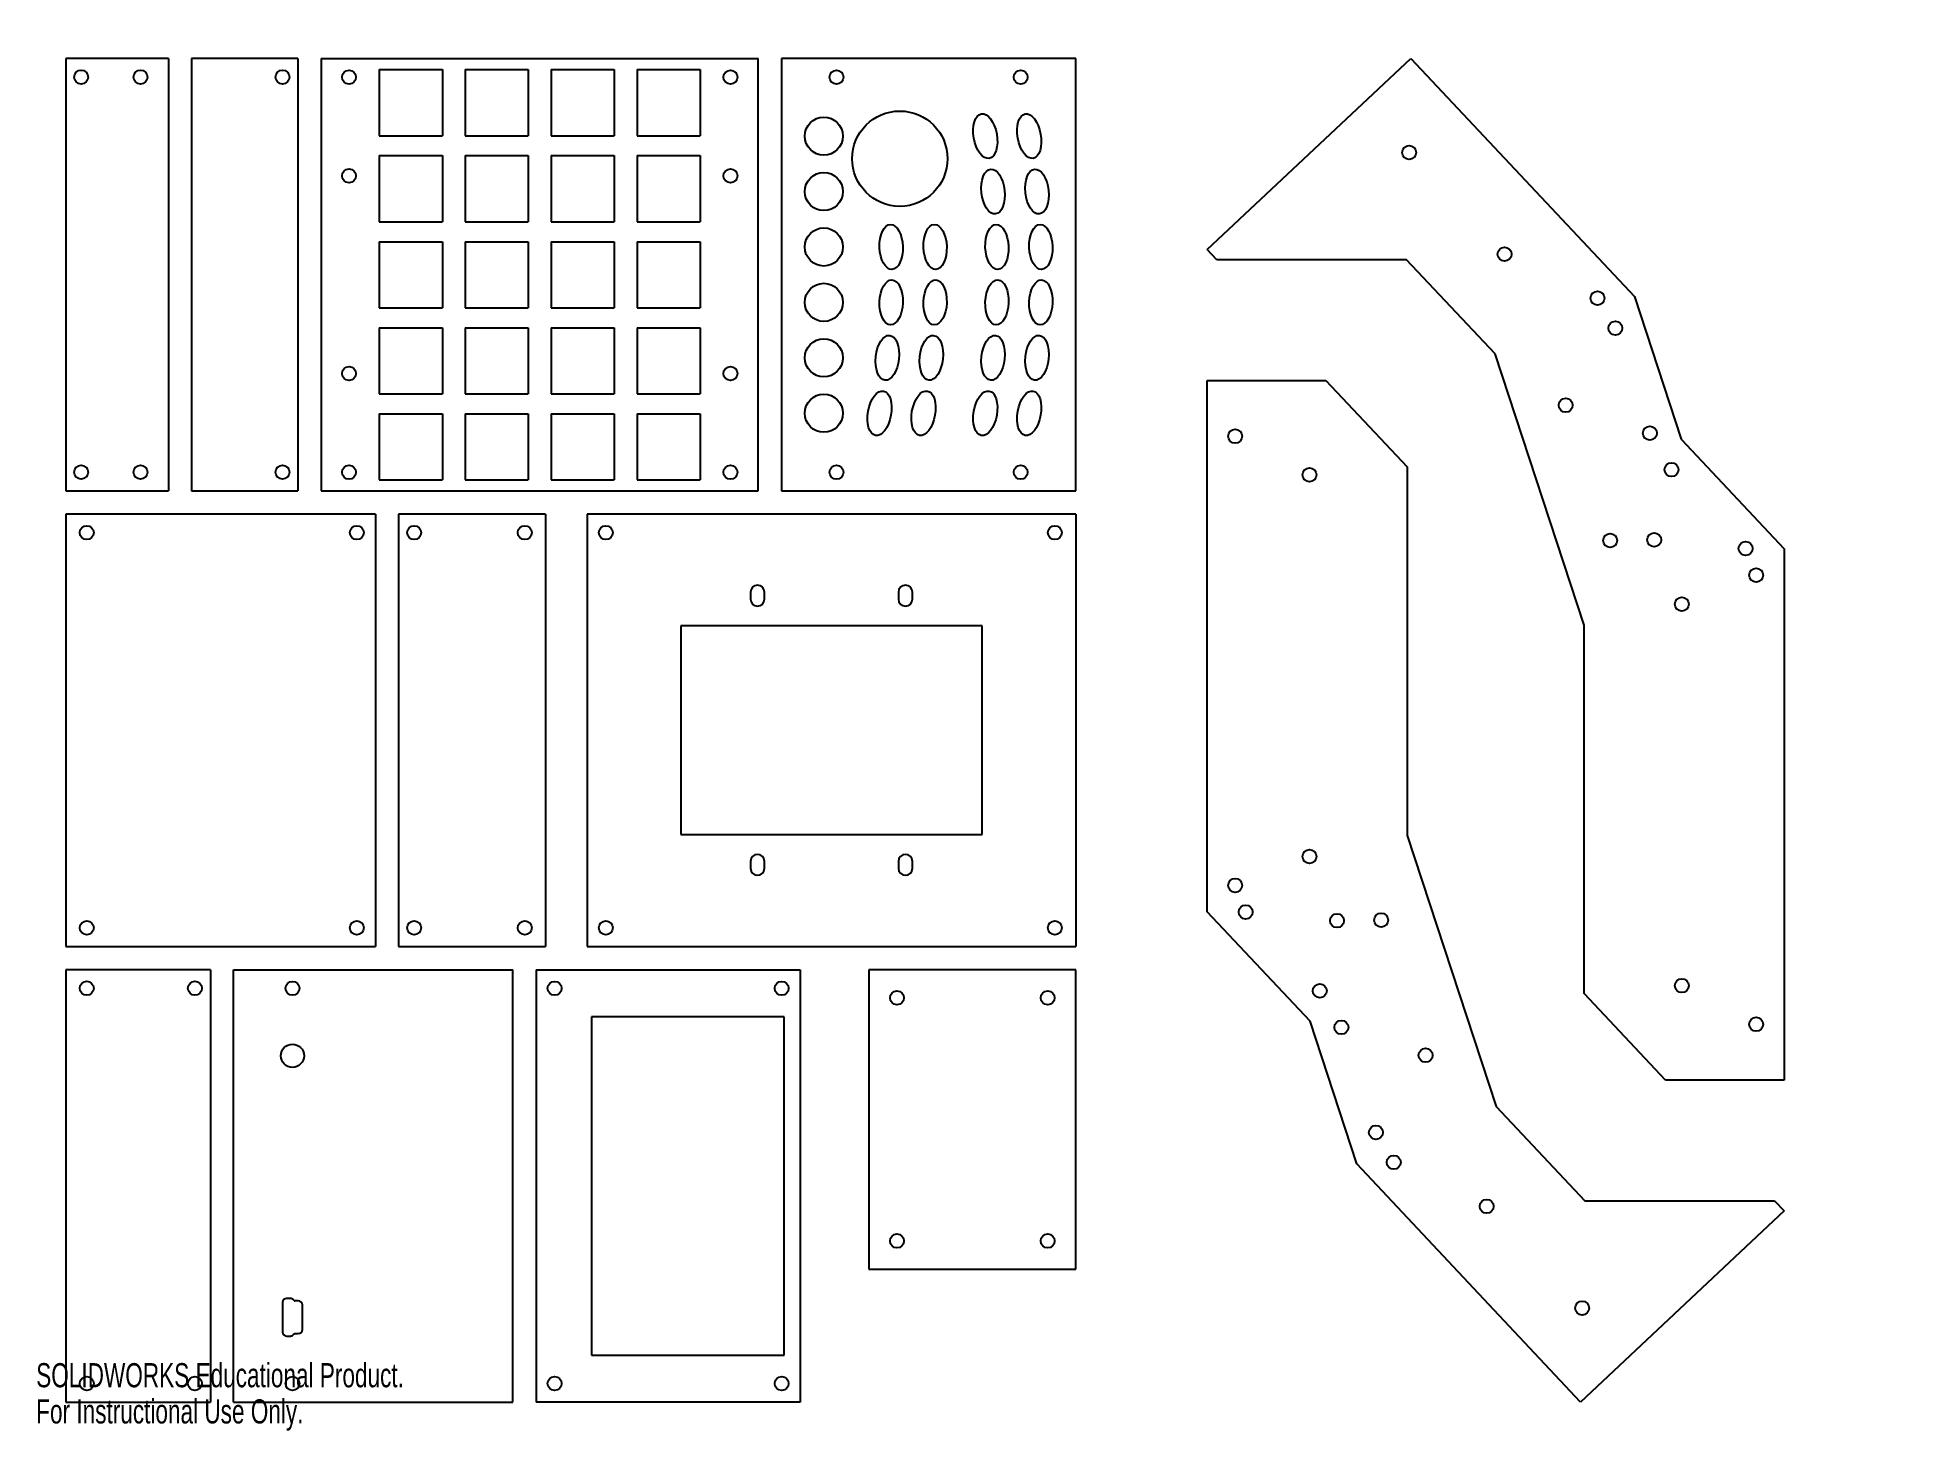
# Model space of a CAD drawing. Header units: millimetres. Extents: x 0 to 401, y 0 to 300.
import ezdxf

# ---------------------------------------------------------------- set-up
doc = ezdxf.new("R2010")
doc.units = ezdxf.units.MM
doc.styles.add('SLDTEXTSTYLE0', font='TXT', dxfattribs={"width": 0.7})

# ---------------------------------------------------------------- blocks, each defined once
blk = doc.blocks.new('panel3v1')
at = {"color": 7, "linetype": 'Continuous', "lineweight": 25}
for p, q in [((0.18, 107.44), (0.18, 13.38)), ((93.18, 107.44), (0.18, 107.44)), ((93.18, 107.44), (93.18, 13.38)), ((2.58, 94.96), (2.58, 81.36)), ((16.78, 94.96), (2.58, 94.96)), ((16.78, 94.96), (16.78, 81.36)), ((21.08, 94.96), (21.08, 81.36)), ((35.28, 94.96), (21.08, 94.96)), ((35.28, 94.96), (35.28, 81.36)), ((39.58, 94.96), (39.58, 81.36)), ((53.78, 94.96), (39.58, 94.96)), ((53.78, 94.96), (53.78, 81.36)), ((58.08, 94.96), (58.08, 81.36)), ((72.28, 94.96), (58.08, 94.96)), ((72.28, 94.96), (72.28, 81.36)), ((76.58, 94.96), (76.58, 81.36)), ((90.78, 94.96), (76.58, 94.96)), ((90.78, 94.96), (90.78, 81.36)), ((16.78, 81.36), (2.58, 81.36)), ((35.28, 81.36), (21.08, 81.36)), ((53.78, 81.36), (39.58, 81.36)), ((72.28, 81.36), (58.08, 81.36)), ((90.78, 81.36), (76.58, 81.36)), ((2.58, 76.46), (2.58, 62.86)), ((16.78, 76.46), (2.58, 76.46)), ((16.78, 76.46), (16.78, 62.86)), ((21.08, 76.46), (21.08, 62.86)), ((35.28, 76.46), (21.08, 76.46)), ((35.28, 76.46), (35.28, 62.86)), ((39.58, 76.46), (39.58, 62.86)), ((53.78, 76.46), (39.58, 76.46)), ((53.78, 76.46), (53.78, 62.86)), ((58.08, 76.46), (58.08, 62.86)), ((72.28, 76.46), (58.08, 76.46)), ((72.28, 76.46), (72.28, 62.86)), ((76.58, 76.46), (76.58, 62.86)), ((90.78, 76.46), (76.58, 76.46)), ((90.78, 76.46), (90.78, 62.86)), ((16.78, 62.86), (2.58, 62.86)), ((35.28, 62.86), (21.08, 62.86)), ((53.78, 62.86), (39.58, 62.86)), ((72.28, 62.86), (58.08, 62.86)), ((90.78, 62.86), (76.58, 62.86)), ((2.58, 57.96), (2.58, 44.36)), ((16.78, 57.96), (2.58, 57.96)), ((16.78, 57.96), (16.78, 44.36)), ((21.08, 57.96), (21.08, 44.36)), ((35.28, 57.96), (21.08, 57.96)), ((35.28, 57.96), (35.28, 44.36)), ((39.58, 57.96), (39.58, 44.36)), ((53.78, 57.96), (39.58, 57.96)), ((53.78, 57.96), (53.78, 44.36)), ((58.08, 57.96), (58.08, 44.36)), ((72.28, 57.96), (58.08, 57.96)), ((72.28, 57.96), (72.28, 44.36)), ((76.58, 57.96), (76.58, 44.36)), ((90.78, 57.96), (76.58, 57.96)), ((90.78, 57.96), (90.78, 44.36)), ((16.78, 44.36), (2.58, 44.36)), ((35.28, 44.36), (21.08, 44.36)), ((53.78, 44.36), (39.58, 44.36)), ((72.28, 44.36), (58.08, 44.36)), ((90.78, 44.36), (76.58, 44.36)), ((2.58, 39.46), (2.58, 25.86)), ((16.78, 39.46), (2.58, 39.46)), ((16.78, 39.46), (16.78, 25.86)), ((21.08, 39.46), (21.08, 25.86)), ((35.28, 39.46), (21.08, 39.46)), ((35.28, 39.46), (35.28, 25.86)), ((39.58, 39.46), (39.58, 25.86)), ((53.78, 39.46), (39.58, 39.46)), ((53.78, 39.46), (53.78, 25.86)), ((58.08, 39.46), (58.08, 25.86)), ((72.28, 39.46), (58.08, 39.46)), ((72.28, 39.46), (72.28, 25.86)), ((76.58, 39.46), (76.58, 25.86)), ((90.78, 39.46), (76.58, 39.46)), ((90.78, 39.46), (90.78, 25.86)), ((16.78, 25.86), (2.58, 25.86)), ((35.28, 25.86), (21.08, 25.86)), ((53.78, 25.86), (39.58, 25.86)), ((72.28, 25.86), (58.08, 25.86)), ((90.78, 25.86), (76.58, 25.86)), ((0.18, 13.38), (93.18, 13.38))]:
    blk.add_line(p, q, dxfattribs=at)
for centre in [(4.18, 101.44), (25.43, 101.44), (67.93, 101.44), (89.18, 101.44), (4.18, 19.38), (25.43, 19.38), (67.93, 19.38), (89.18, 19.38)]:
    blk.add_circle(centre, 1.5, dxfattribs=at)
blk = doc.blocks.new('panel4_v1')
at = {"color": 7, "linetype": 'Continuous', "lineweight": 25}
for p, q in [((0.18, 76.79), (0.18, 13.5)), ((93.18, 76.79), (0.18, 76.79)), ((93.18, 13.5), (93.18, 76.79)), ((0.18, 13.5), (93.18, 13.5))]:
    blk.add_line(p, q, dxfattribs=at)
for centre, radius in [((16.88, 67.69), 4.1), ((28.8, 67.69), 4.1), ((40.72, 67.69), 4.1), ((52.64, 67.69), 4.1), ((64.56, 67.69), 4.1), ((76.48, 67.69), 4.1), ((4.18, 64.96), 1.5), ((89.18, 64.96), 1.5), ((71.63, 51.34), 10.25), ((4.18, 25.34), 1.5), ((89.18, 25.34), 1.5)]:
    blk.add_circle(centre, radius, dxfattribs=at)
for centre, major_axis in [((16.88, 55.71), (4.78, -0.85)), ((28.8, 54.03), (-4.82, 0.51)), ((40.72, 53.2), (4.85, -0.17)), ((52.64, 53.2), (4.85, 0.17)), ((16.88, 46.26), (-4.78, 0.85)), ((28.8, 44.58), (4.82, -0.51)), ((40.72, 43.75), (4.85, -0.17)), ((52.64, 43.75), (4.85, 0.17)), ((16.88, 32.96), (4.78, -0.85)), ((28.8, 31.28), (4.82, -0.51)), ((40.72, 30.45), (4.85, -0.17)), ((52.64, 30.45), (4.85, 0.17)), ((64.56, 31.28), (4.82, 0.51)), ((76.48, 32.96), (4.78, 0.85)), ((16.88, 23.51), (-4.78, 0.85)), ((28.8, 21.83), (4.82, -0.51)), ((64.56, 21.83), (4.82, 0.51)), ((76.48, 23.51), (4.78, 0.85)), ((40.72, 21), (4.85, -0.17)), ((52.64, 21), (4.85, 0.17))]:
    blk.add_ellipse(centre, major_axis=major_axis, ratio=0.515464, dxfattribs=at)
blk = doc.blocks.new('panel1_v1')
at = {"color": 7, "linetype": 'Continuous', "lineweight": 25}
for p, q in [((93, 22.07), (0, 22.07)), ((0, 22.07), (0, 0)), ((93, 0), (93, 22.07)), ((93, 0), (0, 0))]:
    blk.add_line(p, q, dxfattribs=at)
for centre in [(4, 18.76), (89, 18.76), (4, 6), (89, 6)]:
    blk.add_circle(centre, 1.5, dxfattribs=at)
blk = doc.blocks.new('panel2_v1')
at = {"color": 7, "linetype": 'Continuous', "lineweight": 25}
for p, q in [((93, 22.86), (0, 22.86)), ((0, 22.86), (0, 0)), ((93, 0), (93, 22.86)), ((93, 0), (0, 0))]:
    blk.add_line(p, q, dxfattribs=at)
for centre in [(4, 3.31), (89, 3.31)]:
    blk.add_circle(centre, 1.5, dxfattribs=at)
blk = doc.blocks.new('panel6_v1')
at = {"color": 7, "linetype": 'Continuous', "lineweight": 25}
for p, q in [((0.18, 73.57), (93.18, 73.57)), ((0.18, 73.57), (0.18, 13.51)), ((93.18, 73.57), (93.18, 13.51)), ((14.38, 62.17), (14.38, 61.37)), ((14.64, 60.74), (14.87, 60.51)), ((14.9, 60.44), (14.9, 59.67)), ((21.58, 63.07), (15.28, 63.07)), ((21.97, 59.67), (21.97, 60.44)), ((21.99, 60.51), (22.22, 60.74)), ((22.48, 61.37), (22.48, 62.17)), ((15.8, 58.77), (21.07, 58.77)), ((0.18, 13.51), (93.18, 13.51))]:
    blk.add_line(p, q, dxfattribs=at)
for centre, radius in [((4.18, 60.92), 1.5), ((74.68, 60.92), 2.5), ((89.18, 60.92), 1.5)]:
    blk.add_circle(centre, radius, dxfattribs=at)
for centre, radius, start, end in [((15.28, 62.17), 0.9, 90, 180), ((15.28, 61.37), 0.9, 180, 224.7232), ((14.8, 60.44), 0.1, 0, 44.7232), ((21.58, 62.17), 0.9, 0, 90), ((22.07, 60.44), 0.1, 135.2768, 180), ((21.58, 61.37), 0.9, 315.2768, 0), ((15.8, 59.67), 0.9, 180, 270), ((21.07, 59.67), 0.9, 270, 0)]:
    blk.add_arc(centre, radius, start, end, dxfattribs=at)
blk = doc.blocks.new('panel5_v1')
at = {"color": 7, "linetype": 'Continuous', "lineweight": 25}
for p, q in [((93.18, 70.2), (0.18, 70.2)), ((0.18, 13.35), (0.18, 70.2)), ((93.18, 70.2), (93.18, 13.35)), ((83.06, 58.25), (10.31, 58.25)), ((10.31, 58.25), (10.31, 16.85)), ((83.06, 16.85), (83.06, 58.25)), ((10.31, 16.85), (83.06, 16.85)), ((93.18, 13.35), (0.18, 13.35))]:
    blk.add_line(p, q, dxfattribs=at)
for centre in [(4.18, 66.2), (89.18, 66.2), (4.18, 17.35), (89.18, 17.35)]:
    blk.add_circle(centre, 1.5, dxfattribs=at)
blk = doc.blocks.new('panel7_v1')
at = {"color": 7, "linetype": 'Continuous', "lineweight": 25}
for p, q in [((93, 66.61), (0, 66.61)), ((0, 66.61), (0, 0)), ((93, 0), (93, 66.61)), ((93, 0), (0, 0))]:
    blk.add_line(p, q, dxfattribs=at)
for centre in [(4, 62.11), (89, 62.11), (4, 4), (89, 4)]:
    blk.add_circle(centre, 1.5, dxfattribs=at)
blk = doc.blocks.new('panel10_v1')
at = {"color": 7, "linetype": 'Continuous', "lineweight": 25}
for p, q in [((93, 105.11), (0, 105.11)), ((0, 105.11), (0, 0)), ((93, 0), (93, 105.11)), ((24.05, 84.95), (24.05, 20.16)), ((68.95, 84.95), (24.05, 84.95)), ((68.95, 20.16), (68.95, 84.95)), ((18.3, 69.96), (16.8, 69.96)), ((76.2, 69.96), (74.7, 69.96)), ((16.8, 66.96), (18.3, 66.96)), ((74.7, 66.96), (76.2, 66.96)), ((18.3, 38.15), (16.8, 38.15)), ((76.2, 38.15), (74.7, 38.15)), ((16.8, 35.15), (18.3, 35.15)), ((74.7, 35.15), (76.2, 35.15)), ((24.05, 20.16), (68.95, 20.16)), ((93, 0), (0, 0))]:
    blk.add_line(p, q, dxfattribs=at)
for centre in [(4, 101.11), (89, 101.11), (4, 4.5), (89, 4.5)]:
    blk.add_circle(centre, 1.5, dxfattribs=at)
for centre, start, end in [((16.8, 68.46), 90, 270), ((18.3, 68.46), 270, 90), ((74.7, 68.46), 90, 270), ((76.2, 68.46), 270, 90), ((16.8, 36.65), 90, 270), ((18.3, 36.65), 270, 90), ((74.7, 36.65), 90, 270), ((76.2, 36.65), 270, 90)]:
    blk.add_arc(centre, 1.5, start, end, dxfattribs=at)
blk = doc.blocks.new('panel8_v1')
at = {"color": 7, "linetype": 'Continuous', "lineweight": 25}
for p, q in [((93, 31.63), (0, 31.63)), ((0, 31.63), (0, 0)), ((93, 0), (93, 31.63)), ((93, 0), (0, 0))]:
    blk.add_line(p, q, dxfattribs=at)
for centre in [(4, 28.3), (89, 28.3), (4, 4.5), (89, 4.5)]:
    blk.add_circle(centre, 1.5, dxfattribs=at)
blk = doc.blocks.new('panel9_v1')
at = {"color": 7, "linetype": 'Continuous', "lineweight": 25}
for p, q in [((93, 31.11), (0, 31.11)), ((0, 31.11), (0, 0)), ((93, 0), (93, 31.11)), ((93, 0), (0, 0))]:
    blk.add_line(p, q, dxfattribs=at)
for centre in [(4, 26.61), (89, 26.61), (4, 3.33), (89, 3.33)]:
    blk.add_circle(centre, 1.5, dxfattribs=at)
blk = doc.blocks.new('panel11_v1')
at = {"color": 7, "linetype": 'Continuous', "lineweight": 25}
for p, q in [((163.78, 142.05), (165.71, 144.35)), ((165.71, 144.35), (211.72, 105.75)), ((168.61, 101.51), (163.78, 142.05)), ((211.72, 105.75), (166.55, 51.91)), ((150.75, 80.22), (168.61, 101.51)), ((95.12, 54.28), (150.75, 80.22)), ((16.41, 44.9), (95.12, 54.28)), ((166.55, 51.91), (137.28, 38.26)), ((0, 25.35), (16.41, 44.9)), ((137.28, 38.26), (116.52, 13.52)), ((3.02, 0), (0, 25.35)), ((116.52, 13.52), (3.02, 0))]:
    blk.add_line(p, q, dxfattribs=at)
for centre in [(191.6, 103.7), (172.31, 80.71), (141.6, 63.82), (165.27, 59.73), (159.33, 55.17), (113.85, 50.88), (137.77, 45.11), (115.1, 41.47), (130.54, 39.56), (102.08, 33.96), (20.59, 24.25), (110.16, 18.81), (115.58, 21.73), (14.23, 7.38)]:
    blk.add_circle(centre, 1.5, dxfattribs=at)
blk = doc.blocks.new('panel12_v1')
at = {"color": 7, "linetype": 'Continuous', "lineweight": 25}
for p, q in [((44.5, 64.39), (0, 64.39)), ((0, 64.39), (0, 0)), ((44.5, 0), (44.5, 64.39)), ((0, 0), (44.5, 0))]:
    blk.add_line(p, q, dxfattribs=at)
for centre in [(6.04, 58.34), (38.46, 58.34), (6.04, 6.04), (38.46, 6.04)]:
    blk.add_circle(centre, 1.5, dxfattribs=at)

msp = doc.modelspace()

# ---------------------------------------------------------------- block references
at = {"color": 7, "linetype": 'Continuous'}
for name, p, rotation in [('panel11_v1', (375.69, 72.36), 83.20638373), ('panel1_v1', (28.44, 202.11), 90), ('panel2_v1', (56.3, 202.11), 90), ('panel3v1', (168.74, 201.92), 90), ('panel4_v1', (237.15, 201.92), 90), ('panel11_v1', (252.31, 228.85), 263.20638373), ('panel7_v1', (72.98, 104.11), 90), ('panel8_v1', (109.61, 104.11), 90), ('panel10_v1', (223.66, 104.11), 90), ('panel9_v1', (37.48, 6.11), 90), ('panel6_v1', (116.05, 5.92), 90), ('panel5_v1', (177.74, 5.92), 90)]:
    msp.add_blockref(name, p, dxfattribs=dict(at, rotation=rotation))
msp.add_blockref('panel12_v1', (179.16, 34.72), dxfattribs=at)

# ---------------------------------------------------------------- texts
at = {"color": 7, "linetype": 'Continuous', "char_height": 5.19, "attachment_point": 1, "style": 'SLDTEXTSTYLE0'}
for s, insert in [('SOLIDWORKS Educational Product.', (0, 14.48)), ('For Instructional Use Only.', (0, 6.69))]:
    msp.add_mtext(s, dxfattribs=dict(at, insert=insert))

doc.saveas('drawing.dxf')
